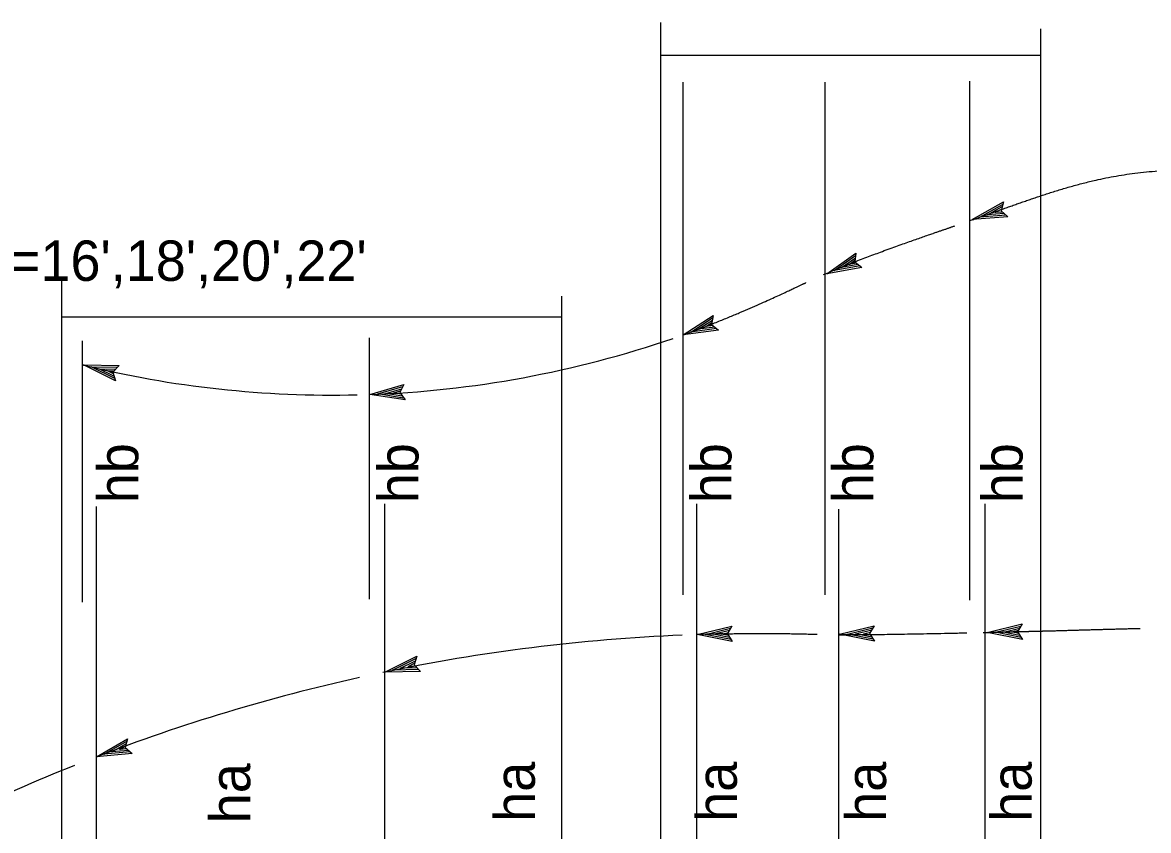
# Model space of a CAD drawing. Extents: x 0 to 2.83, y 0 to 1.83.
# Drawn here: x 0.5336 to 0.8591, y 0.7254 to 0.9588 of the extents above; entities that cross this region are included whole.
import ezdxf

# ---------------------------------------------------------------- set-up
doc = ezdxf.new("R2010")
doc.units = 0
for name, color, linetype in [('212 Leaders and Dim Lines', 7, 'Continuous'), ('214 Text and Titles', 7, 'Continuous'), ('216 Rebar', 7, 'Continuous'), ('240 Concrete', 7, 'Continuous')]:
    doc.layers.add(name, color=color, linetype=linetype)

msp = doc.modelspace()

# ---------------------------------------------------------------- linework, layer by layer
at = {"layer": '212 Leaders and Dim Lines'}
for p, q in [((0.8081542810263033, 0.9018443071217483), (0.8171428265183805, 0.9069429597666435)), ((0.810388849071771, 0.9025362452336022), (0.8169425289841064, 0.9062495783836125)), ((0.8125965113157968, 0.9032040747296567), (0.8168290111494287, 0.9056044842499059)), ((0.814817780178991, 0.9038838901848658), (0.8166285941638012, 0.9049104199357499)), ((0.8171428265183805, 0.9069429597666435), (0.816513173372897, 0.9044096953595758)), ((0.8171428265183805, 0.9069429597666435), (0.8171428265183805, 0.9069429597666435)), ((0.818460398445633, 0.902650491909628), (0.8081542810263033, 0.9018443071217483)), ((0.8081542810263033, 0.9018443071217483), (0.8081542810263033, 0.9018443071217483)), ((0.8179363672917449, 0.9031159430230024), (0.8103725450084432, 0.9025239858529752)), ((0.8173836194125695, 0.9035788827968434), (0.8125965113157968, 0.9032040747296567)), ((0.8169288533009158, 0.904049066901871), (0.814817780178991, 0.9038838901848658)), ((0.816513173372897, 0.9044096953595758), (0.818460398445633, 0.902650491909628)), ((0.818460398445633, 0.902650491909628), (0.818460398445633, 0.902650491909628)), ((0.7661056944200717, 0.8862222099300447), (0.7745389945486313, 0.8921946179919753)), ((0.7745389945486313, 0.8921946179919753), (0.7741659643700642, 0.8896110661545915)), ((0.7745389945486313, 0.8921946179919753), (0.7745389945486313, 0.8921946179919753)), ((0.7682598181912782, 0.8871342534928857), (0.7744090777306438, 0.8914846754165776)), ((0.7703895833704215, 0.8880196173879631), (0.7743606738116007, 0.8908314604187648)), ((0.7751151686688078, 0.8888715142669793), (0.7703895833704215, 0.8880196173879631)), ((0.7725316875909196, 0.8889182685175294), (0.7742307064738233, 0.8901208264083869)), ((0.7746156407784934, 0.8892938377725048), (0.7725316875909196, 0.8889182685175294)), ((0.7741659643700642, 0.8896110661545915), (0.776279433724818, 0.888055518149188)), ((0.776279433724818, 0.888055518149188), (0.7661056944200717, 0.8862222099300447)), ((0.7661056944200717, 0.8862222099300447), (0.7661056944200717, 0.8862222099300447)), ((0.7757114618779309, 0.8884662021813104), (0.7682448225295689, 0.8871204243694113)), ((0.776279433724818, 0.888055518149188), (0.776279433724818, 0.888055518149188)), ((0.7245715235179025, 0.8685713659978874), (0.7332745984219812, 0.8741433222322255)), ((0.7267658988718325, 0.8693817915604877), (0.7331116608946414, 0.8734402232206436)), ((0.7289346959264993, 0.8701667043644434), (0.7330327971453746, 0.8727899822939661)), ((0.7332745984219812, 0.8741433222322255), (0.7327812937378985, 0.8715800153726394)), ((0.7332745984219812, 0.8741433222322255), (0.7332745984219812, 0.8741433222322255)), ((0.7348197940297319, 0.8699274419523113), (0.7245715235179025, 0.8685713659978874)), ((0.7342716258608764, 0.8703642085278888), (0.7267502735804231, 0.8693686779794966)), ((0.7336949163157037, 0.8707969319307959), (0.7289346959264993, 0.8701667043644434)), ((0.7311164392666825, 0.8709643135306354), (0.7328697768577719, 0.8720861949734319)), ((0.733215661060586, 0.8712421281849454), (0.7311164392666825, 0.8709643135306354)), ((0.7327812937378985, 0.8715800153726394), (0.7348197940297319, 0.8699274419523113)), ((0.7348197940297319, 0.8699274419523113), (0.7348197940297319, 0.8699274419523113)), ((0.7245715235179025, 0.8685713659978874), (0.7245715235179025, 0.8685713659978874)), ((0.5604679749305279, 0.8553184360355354), (0.5511886838903386, 0.8598744170487838)), ((0.5511886838903386, 0.8598744170487838), (0.5511886838903386, 0.8598744170487838)), ((0.5511886838903386, 0.8598744170487838), (0.5615210312003016, 0.8596826084816448)), ((0.560254125217656, 0.855985383064516), (0.5534437418564326, 0.8593294491112331)), ((0.5534633533367325, 0.8593320228123739), (0.5609951592398602, 0.8591879510752264)), ((0.5615203923249763, 0.8596828187467573), (0.5596884340200421, 0.8578240657468303)), ((0.5615203923249763, 0.8596828187467573), (0.5615203923249763, 0.8596828187467573)), ((0.5600137455154747, 0.8566653100500418), (0.5557039695838547, 0.8587813635171988)), ((0.5557039695838547, 0.8587813635171988), (0.5605689963098035, 0.8586912800035096)), ((0.5598628101602476, 0.8573018148393285), (0.5579615831572159, 0.858235554492706)), ((0.5579615831572159, 0.858235554492706), (0.5600431243493621, 0.858196622623583)), ((0.5596884340200421, 0.8578240657468303), (0.5604679749305279, 0.8553184360355354)), ((0.5604679749305279, 0.8553184360355354), (0.5604679749305279, 0.8553184360355354)), ((0.6339619212715705, 0.8513259041691251), (0.6438804053525653, 0.8542257511103227)), ((0.6362950722356164, 0.8514865728890092), (0.6435268762631272, 0.8535966552985218)), ((0.6385983884425558, 0.8516293127528374), (0.6432681379555312, 0.8529956749020016)), ((0.6438804053525653, 0.8542257511103227), (0.642686776483496, 0.8519050219478947)), ((0.6438804053525653, 0.8542257511103227), (0.6438804053525653, 0.8542257511103227)), ((0.6441783268301357, 0.8497463799802393), (0.6339619212715705, 0.8513259041691251)), ((0.6339619212715705, 0.8513259041691251), (0.6339619212715705, 0.8513259041691251)), ((0.6437752024606396, 0.8503187271535046), (0.6362772038072689, 0.8514772518951146)), ((0.6433429501872224, 0.8508965946005974), (0.6385983884425558, 0.8516293127528374)), ((0.6409156705234433, 0.8517820326461157), (0.642914295971896, 0.8523657987488682)), ((0.6430083552367217, 0.8514586731166688), (0.6409156705234433, 0.8517820326461157)), ((0.642686776483496, 0.8519050219478947), (0.6441783268301357, 0.8497463799802393)), ((0.6441783268301357, 0.8497463799802393), (0.6441783268301357, 0.8497463799802393)), ((0.7697396557883015, 0.7820670540398028), (0.7797767926551273, 0.784527471691963)), ((0.7797761369310416, 0.7845276213969085), (0.778481280285382, 0.7822618043581279)), ((0.7797761369310416, 0.7845276213969085), (0.7797761369310416, 0.7845276213969085)), ((0.8125030692030514, 0.7825785781415837), (0.8225402060698773, 0.7850389957937439)), ((0.8225395503457915, 0.7850391454986894), (0.821244693700132, 0.7827733284599088)), ((0.8225395503457915, 0.7850391454986894), (0.8225395503457915, 0.7850391454986894)), ((0.7286598718476921, 0.781964011312618), (0.7386970087410097, 0.7844244289647783)), ((0.7387966483894702, 0.7799362464363281), (0.7286598718476921, 0.781964011312618)), ((0.7286598718476921, 0.781964011312618), (0.7286598718476921, 0.781964011312618)), ((0.7384194292010846, 0.7805261785495993), (0.7309793110997512, 0.7820144791518312)), ((0.7309980480340144, 0.7820217571275555), (0.738315253739153, 0.7838115063470021)), ((0.7333042723740941, 0.7820642036057195), (0.7380298982843512, 0.7832219353429347)), ((0.7380127307485426, 0.7811214615218817), (0.7333042723740941, 0.7820642036057195)), ((0.7356262970631444, 0.7821139085881629), (0.7376487990065801, 0.7826088629672299)), ((0.7377030460545502, 0.7816982164739338), (0.7356262970631444, 0.7821139085881629)), ((0.7386963530169244, 0.7844245786697236), (0.7374014963712644, 0.782158761630943)), ((0.7374014963712644, 0.782158761630943), (0.7387966483894702, 0.7799362464363281)), ((0.7386963530169244, 0.7844245786697236), (0.7386963530169244, 0.7844245786697236)), ((0.7798764323035878, 0.7800392891635131), (0.7697396557883015, 0.7820670540398028)), ((0.7697396557883015, 0.7820670540398028), (0.7697396557883015, 0.7820670540398028)), ((0.7794992131152022, 0.7806292212767841), (0.7720590950138688, 0.7821175218790161)), ((0.772077831948132, 0.7821247998547403), (0.7793950376797624, 0.783914549074187)), ((0.7743840563147035, 0.7821672463329042), (0.7791096821984687, 0.7833249780701196)), ((0.7790925146626602, 0.7812245042490665), (0.7743840563147035, 0.7821672463329042)), ((0.7767060810037538, 0.7822169513153476), (0.7787285829206977, 0.7827119056944147)), ((0.7787828299686678, 0.7818012591746268), (0.7767060810037538, 0.7822169513153476)), ((0.778481280285382, 0.7822618043581279), (0.7798764323035878, 0.7800392891635131)), ((0.8226398457183377, 0.780550813265294), (0.8125030692030514, 0.7825785781415837)), ((0.8125030692030514, 0.7825785781415837), (0.8125030692030514, 0.7825785781415837)), ((0.8222626265299521, 0.781140745378565), (0.8148225084286188, 0.782629045980797)), ((0.8148412453628818, 0.7826363239565212), (0.8221584510945124, 0.784426073175968)), ((0.8171474697294534, 0.7826787704346853), (0.8218730956132183, 0.7838365021719005)), ((0.8218559280774101, 0.7817360283508474), (0.8171474697294534, 0.7826787704346853)), ((0.8194694944185038, 0.7827284754171286), (0.8214919963354473, 0.7832234297961956)), ((0.8215462433834178, 0.7823127832764079), (0.8194694944185038, 0.7827284754171286)), ((0.821244693700132, 0.7827733284599088), (0.8226398457183377, 0.780550813265294)), ((0.7387966483894702, 0.7799362464363281), (0.7387966483894702, 0.7799362464363281)), ((0.7798764323035878, 0.7800392891635131), (0.7798764323035878, 0.7800392891635131)), ((0.8226398457183377, 0.780550813265294), (0.8226398457183377, 0.780550813265294)), ((0.6383265312821078, 0.7711310106893198), (0.6475908517747783, 0.7757091072901513)), ((0.6405967833067143, 0.7716942723804521), (0.6473520626644608, 0.775028874881105)), ((0.6475908517747783, 0.7757091072901513), (0.6468178522895662, 0.7732156520533869)), ((0.6475913577939189, 0.7757083018611204), (0.6475913577939189, 0.7757083018611204)), ((0.6481654271171368, 0.7718431008988548), (0.6405801078553797, 0.771683936593134)), ((0.6428389301948437, 0.7722356647249264), (0.6472015754703667, 0.7743909181843267)), ((0.6476392814703055, 0.7723375054943913), (0.6428389301948437, 0.7722356647249264)), ((0.6450952935954786, 0.7727879543496081), (0.6469618685794565, 0.7737096879895676)), ((0.6472123744131543, 0.772832191432437), (0.6450952935954786, 0.7727879543496081)), ((0.6468178522895662, 0.7732156520533869), (0.6486609706464922, 0.7713491292316881)), ((0.6486609706464922, 0.7713491292316881), (0.6383265312821078, 0.7711310106893198)), ((0.6383265312821078, 0.7711310106893198), (0.6383265312821078, 0.7711310106893198)), ((0.6486609706464922, 0.7713491292316881), (0.6486609706464922, 0.7713491292316881)), ((0.5549963446402288, 0.7466780522960091), (0.5639192126309329, 0.7518901754083122)), ((0.5572210728771407, 0.7473984860064156), (0.5637284284207432, 0.7511943256818767)), ((0.5594209798433722, 0.7480940583905978), (0.5636218179950273, 0.7505491106397697)), ((0.5616334355332514, 0.7488022886179947), (0.563431390046049, 0.7498517997602177)), ((0.5637428749082323, 0.7489943585528546), (0.5616334355332514, 0.7488022886179947)), ((0.5639192126309329, 0.7518901754083122), (0.5633214857406504, 0.7493492855065902)), ((0.5633214857406504, 0.7493492855065902), (0.5652914621767579, 0.7476160995363306)), ((0.5639192126309329, 0.7518901754083122), (0.5639192126309329, 0.7518901754083122)), ((0.5652914621767579, 0.7476160995363306), (0.5549963446402288, 0.7466780522960091)), ((0.5549963446402288, 0.7466780522960091), (0.5549963446402288, 0.7466780522960091)), ((0.5647612785496418, 0.7480746884356889), (0.5572059154567351, 0.747385733905513)), ((0.564203111992545, 0.748529317770377), (0.5594209798433722, 0.7480940583905978)), ((0.5652914621767579, 0.7476160995363306), (0.5652914621767579, 0.7476160995363306))]:
    msp.add_line(p, q, dxfattribs=at)
for centre, radius, start, end in [((0.6232657103451739, 1.1546360203055603), 0.30348415645478083, 271.99024430914574, 288.9172368870442), ((0.6232657103451739, 1.1546360203055603), 0.30348415645478083, 256.20393802496073, 271.3445486983008), ((0.7473248889513322, 0.2457711150962381), 0.5365296496948764, 92.45805148489504, 101.78597514174153), ((0.7473248889513322, 0.2457711150962381), 0.5365296496948764, 91.1922464083953, 92.02082277452247), ((0.7473248889513322, 0.2457711150962381), 0.5365296496948764, 87.26167974172864, 87.60211116112757), ((0.7473248889513322, 0.2457711150962381), 0.5365296496948764, 102.52244867592056, 111.00305338229859), ((0.7473248889513322, 0.2457711150962381), 0.5365296496948764, 111.73649058860033, 115.56970196395088)]:
    msp.add_arc(centre, radius, start, end, dxfattribs=at)
for points, degree in [([(0.8074291066946166, 0.9015506876148683), (0.8205897525786021, 0.9061555253178586), (0.8333978711326268, 0.9108861204468078), (0.8476764434778131, 0.9161598180694159), (0.8702599746781144, 0.9162427545296674)], 4), ([(0.7651820934817971, 0.8859496251998538), (0.7774234512333293, 0.8912903441979226), (0.7924671156967289, 0.8963951076445049), (0.7978180579186207, 0.8982108417322815), (0.8031217216709818, 0.9000502109486002)], 4), ([(0.7244944059201245, 0.8685322202607721), (0.740694488950604, 0.8742641024389799), (0.7561439840229245, 0.8817880817219984), (0.7580744255579375, 0.8827282161157651), (0.760091174550403, 0.8836621036726482)], 4), ([(0.7353874517373086, 0.7821679482321305), (0.74935967138983, 0.782478898040203), (0.7633291316604526, 0.7820620149093516)], 2), ([(0.7696068322412368, 0.7819507450596043), (0.7807894515845041, 0.7819040445078551), (0.8066211736359072, 0.7824837540860893)], 2), ([(0.8113452170342873, 0.782592137923317), (0.830179577665156, 0.7830332416506444), (0.8560626031854116, 0.7837759158043068)], 2), ([(0.8119590459352314, 0.782592137923317), (0.8307934065660997, 0.7830332416506444), (0.8566764320863557, 0.7837759158043068)], 2)]:
    msp.add_open_spline(points, degree=degree, dxfattribs=at)
at = {"layer": '216 Rebar'}
for p, q in [((0.7244687330187807, 0.9415688555325817), (0.7244687330187807, 0.7934575651782111)), ((0.7654952890230007, 0.9415688555325817), (0.7654952890230007, 0.7934575651782111)), ((0.8073983788472396, 0.9418721704944083), (0.8073983788472396, 0.7918796207195671)), ((0.5508948421705613, 0.866879484313486), (0.5508948421705613, 0.7913645444434272)), ((0.6338244879990197, 0.8677087807791883), (0.6338244879990197, 0.7921938409091294)), ((0.5549038382429987, 0.8189348265043929), (0.5549038382429987, 0.5692018374738896)), ((0.6382481323043087, 0.8197641229700952), (0.6382481323043087, 0.5700311339395919)), ((0.7284777290912182, 0.819756639550759), (0.7284777290912182, 0.5518988351678349)), ((0.7695042850954381, 0.8181786950921149), (0.7695042850954381, 0.5518988351678349)), ((0.811822023152528, 0.8197641229700952), (0.811822023152528, 0.5547630601206158))]:
    msp.add_line(p, q, dxfattribs=at)
at = {"layer": '240 Concrete'}
for p, q in [((0.7180221003283282, 0.9587898521664326), (0.7180221003283282, 0.6681818340214833)), ((0.827853617465955, 0.9569303028241489), (0.827853617465955, 0.7167427744779639)), ((0.71817925216088, 0.9493792266546117), (0.827853617465955, 0.9493792266546117)), ((0.544903657648659, 0.8844078786870173), (0.544903657648659, 0.6646877596987398)), ((0.689427947812501, 0.8797590053445539), (0.689427947812501, 0.6942450492725574)), ((0.544903657648659, 0.8737892021910594), (0.689427947812501, 0.8737892021910594))]:
    msp.add_line(p, q, dxfattribs=at)

# ---------------------------------------------------------------- texts
at = {"layer": '214 Text and Titles'}
msp.add_text("H=16',18',20',22'", height=0.011666656249999999, dxfattribs=at).set_placement((0.5184088541666666, 0.8841553871527776))
for s, p in [('hb', (0.5670633628472221, 0.8199184027777777)), ('hb', (0.6480650989583332, 0.8199184027777777)), ('hb', (0.7385338489583332, 0.8199184027777777)), ('hb', (0.7795598906249999, 0.8199184027777777)), ('hb', (0.8226909670138888, 0.8199184027777777)), ('ha', (0.5994374947916665, 0.727462673611111)), ('ha', (0.6817274253472221, 0.7278715277777777)), ('ha', (0.7401119739583333, 0.7278715277777777)), ('ha', (0.7832421822916665, 0.7278715277777777)), ('ha', (0.8253203072916666, 0.7278715277777777))]:
    msp.add_text(s, height=0.011666656249999999, rotation=90, dxfattribs=at).set_placement(p)

doc.saveas('drawing.dxf')
